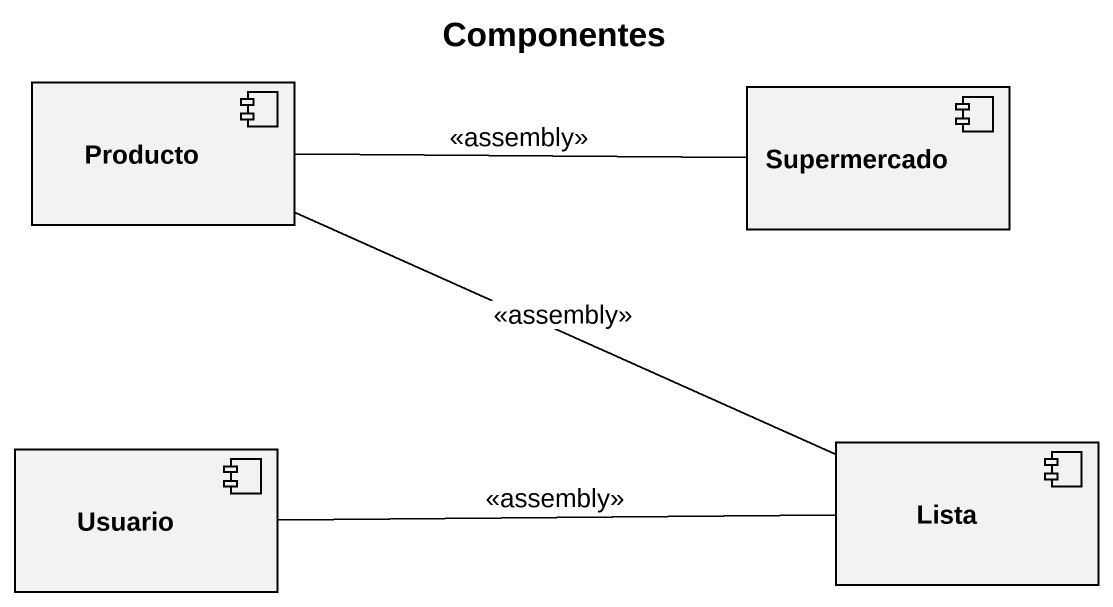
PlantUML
@startuml
title Componentes
component Producto
component Supermercado
component Usuario
component Lista
Supermercado -left- Producto : <<assembly>>
Usuario -right- Lista : <<assembly>>
Lista -left- Producto : <<assembly>>
@enduml
